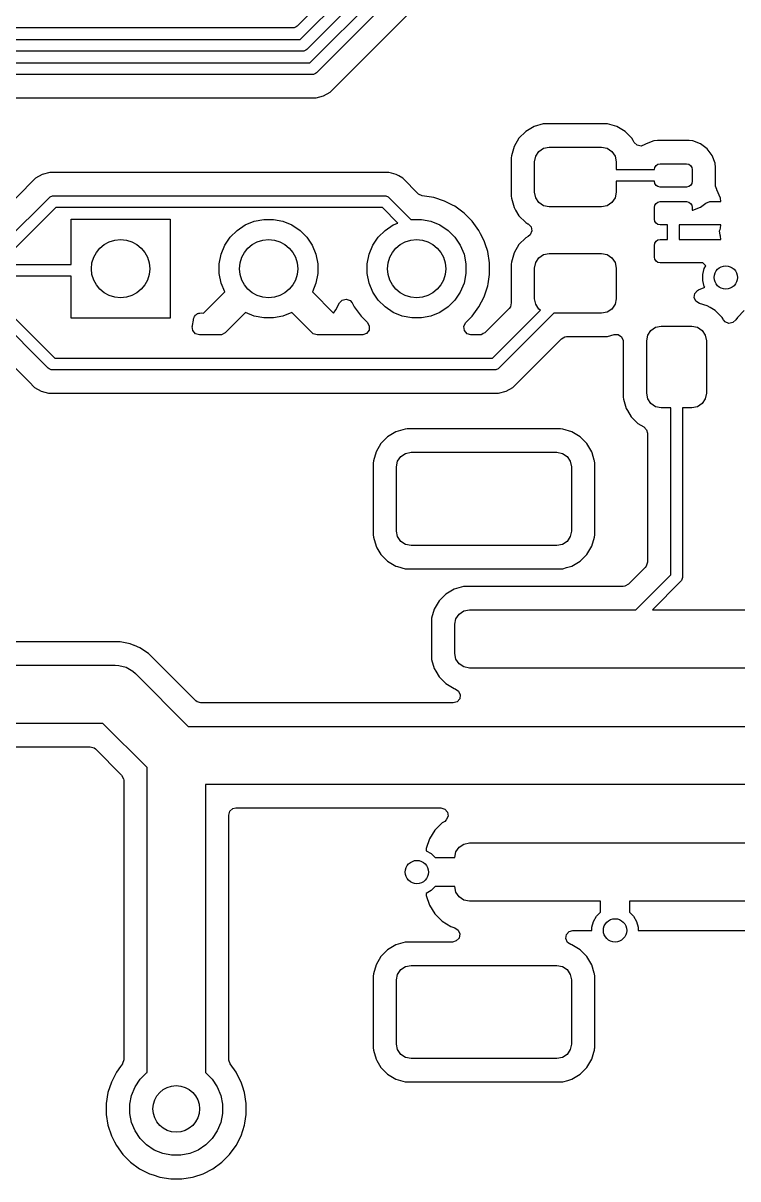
# Model space of a CAD drawing. Extents: x 0.71 to 7.56, y -5.16 to -0.79.
# Drawn here: x 5.025 to 5.508, y -2.365 to -1.584 of the extents above; entities that cross this region are included whole.
import ezdxf

# ---------------------------------------------------------------- set-up
doc = ezdxf.new("R2010")
doc.units = 0
doc.header["$MEASUREMENT"] = 0
doc.layers.add('BLACK', color=7, linetype='CONTINUOUS')

msp = doc.modelspace()

# ---------------------------------------------------------------- linework, layer by layer
at = {"layer": 'BLACK', "linetype": 'CONTINUOUS'}
for p, q in [((5.21247, -1.59528), (5.286, -1.52174)), ((5.27404, -1.52257), (5.21036, -1.58625)), ((5.2927, -1.52618), (5.21688, -1.602)), ((5.21899, -1.61102), (5.30182, -1.5282)), ((5.30739, -1.53376), (5.22341, -1.61774)), ((5.23272, -1.63073), (5.30956, -1.55389)), ((5.20758, -1.5874), (4.37441, -1.5874)), ((5.20835, -1.58733), (5.20758, -1.5874)), ((5.20976, -1.58674), (5.20835, -1.58733)), ((5.21036, -1.58625), (5.20976, -1.58674)), ((4.3793, -1.59528), (5.21247, -1.59528)), ((5.2141, -1.60315), (4.38093, -1.60315)), ((5.21487, -1.60307), (5.2141, -1.60315)), ((5.21629, -1.60249), (5.21487, -1.60307)), ((5.21688, -1.602), (5.21629, -1.60249)), ((4.38583, -1.61102), (5.21899, -1.61102)), ((5.22062, -1.6189), (4.38746, -1.6189)), ((5.22139, -1.61882), (5.22062, -1.6189)), ((5.22281, -1.61823), (5.22139, -1.61882)), ((5.22341, -1.61774), (5.22281, -1.61823)), ((5.22823, -1.63332), (5.23272, -1.63073)), ((4.51019, -1.63467), (5.22322, -1.63467)), ((5.22322, -1.63467), (5.22823, -1.63332)), ((5.22322, -1.63467), (5.22322, -1.63467)), ((5.37046, -1.65407), (5.36489, -1.65736)), ((5.37667, -1.65226), (5.37046, -1.65407)), ((5.37046, -1.65407), (5.37046, -1.65407)), ((5.37812, -1.65215), (5.37667, -1.65226)), ((5.37667, -1.65226), (5.37667, -1.65226)), ((5.41873, -1.65215), (5.37812, -1.65215)), ((5.37812, -1.65215), (5.37812, -1.65215)), ((5.42018, -1.65226), (5.41873, -1.65215)), ((5.41873, -1.65215), (5.41873, -1.65215)), ((5.42639, -1.65407), (5.42018, -1.65226)), ((5.42018, -1.65226), (5.42018, -1.65226)), ((5.43196, -1.65736), (5.42639, -1.65407)), ((5.42639, -1.65407), (5.42639, -1.65407)), ((5.36031, -1.66193), (5.35702, -1.6675)), ((5.36489, -1.65736), (5.36031, -1.66193)), ((5.36031, -1.66193), (5.36031, -1.66193)), ((5.36489, -1.65736), (5.36489, -1.65736)), ((5.43654, -1.66193), (5.43196, -1.65736)), ((5.43196, -1.65736), (5.43196, -1.65736)), ((5.43747, -1.66352), (5.43654, -1.66193)), ((5.43654, -1.66193), (5.43654, -1.66193)), ((5.43654, -1.66193), (5.43654, -1.66193)), ((5.35702, -1.6675), (5.35521, -1.67372)), ((5.35702, -1.6675), (5.35702, -1.6675)), ((5.37375, -1.6708), (5.37694, -1.66866)), ((5.37694, -1.66866), (5.38071, -1.66791)), ((5.38071, -1.66791), (5.41614, -1.66791)), ((5.41614, -1.66791), (5.41991, -1.66866)), ((5.41991, -1.66866), (5.4231, -1.6708)), ((5.43822, -1.66479), (5.43747, -1.66352)), ((5.44009, -1.66659), (5.43822, -1.66479)), ((5.44278, -1.66717), (5.44009, -1.66659)), ((5.44535, -1.66621), (5.44278, -1.66717)), ((5.44617, -1.6656), (5.44535, -1.66621)), ((5.45148, -1.66362), (5.44617, -1.6656)), ((5.44617, -1.6656), (5.44617, -1.6656)), ((5.45382, -1.66337), (5.45148, -1.66362)), ((5.47531, -1.66337), (5.45382, -1.66337)), ((5.45382, -1.66337), (5.45382, -1.66337)), ((5.47766, -1.66362), (5.47531, -1.66337)), ((5.47531, -1.66337), (5.47531, -1.66337)), ((5.48297, -1.6656), (5.47766, -1.66362)), ((5.47766, -1.66362), (5.47766, -1.66362)), ((5.47766, -1.66362), (5.47766, -1.66362)), ((5.4875, -1.66899), (5.48297, -1.6656)), ((5.48297, -1.6656), (5.48297, -1.6656)), ((5.4909, -1.67353), (5.4875, -1.66899)), ((5.4875, -1.66899), (5.4875, -1.66899)), ((5.35521, -1.67372), (5.3551, -1.67517)), ((5.3551, -1.67517), (5.3551, -1.70101)), ((5.35521, -1.67372), (5.35521, -1.67372)), ((5.37087, -1.67776), (5.37162, -1.67399)), ((5.37087, -1.69843), (5.37087, -1.67776)), ((5.37162, -1.67399), (5.37375, -1.6708)), ((5.4231, -1.6708), (5.42524, -1.67399)), ((5.42524, -1.67399), (5.42598, -1.67776)), ((5.42598, -1.67776), (5.42598, -1.68307)), ((5.49288, -1.67884), (5.4909, -1.67353)), ((5.4909, -1.67353), (5.4909, -1.67353)), ((5.04327, -1.68502), (5.03826, -1.68636)), ((5.04846, -1.68502), (5.04327, -1.68502)), ((5.27228, -1.68502), (5.04846, -1.68502)), ((5.27426, -1.68555), (5.27228, -1.68502)), ((5.27729, -1.68636), (5.27426, -1.68555)), ((5.42598, -1.68307), (5.45177, -1.68307)), ((5.45177, -1.68307), (5.45207, -1.68156)), ((5.45207, -1.68156), (5.45292, -1.68029)), ((5.45292, -1.68029), (5.4542, -1.67943)), ((5.4542, -1.67943), (5.45571, -1.67913)), ((5.45571, -1.67913), (5.47343, -1.67913)), ((5.47343, -1.67913), (5.47493, -1.67943)), ((5.47493, -1.67943), (5.47621, -1.68029)), ((5.47621, -1.68029), (5.47706, -1.68156)), ((5.47706, -1.68156), (5.47736, -1.68307)), ((5.47736, -1.68307), (5.47736, -1.69094)), ((5.49292, -1.67923), (5.49288, -1.67884)), ((5.49313, -1.68119), (5.49292, -1.67923)), ((5.49313, -1.69283), (5.49313, -1.68119)), ((5.03377, -1.68896), (5.00843, -1.7143)), ((5.03826, -1.68636), (5.03377, -1.68896)), ((5.03377, -1.68896), (5.03377, -1.68896)), ((5.2791, -1.68741), (5.27729, -1.68636)), ((5.28178, -1.68896), (5.2791, -1.68741)), ((5.29221, -1.69938), (5.28178, -1.68896)), ((5.28178, -1.68896), (5.28178, -1.68896)), ((5.45177, -1.69094), (5.42598, -1.69094)), ((5.42598, -1.69094), (5.42598, -1.69843)), ((5.45207, -1.69245), (5.45177, -1.69094)), ((5.45292, -1.69373), (5.45207, -1.69245)), ((5.47706, -1.69245), (5.47621, -1.69373)), ((5.47736, -1.69094), (5.47706, -1.69245)), ((5.49307, -1.69419), (5.49308, -1.69326)), ((5.49308, -1.69326), (5.49313, -1.69283)), ((5.04308, -1.70194), (5.04368, -1.70145)), ((5.04368, -1.70145), (5.0451, -1.70086)), ((5.0451, -1.70086), (5.04587, -1.70079)), ((5.04587, -1.70079), (5.26969, -1.70079)), ((5.26969, -1.70079), (5.27045, -1.70086)), ((5.27045, -1.70086), (5.27187, -1.70145)), ((5.27187, -1.70145), (5.27247, -1.70194)), ((5.29241, -1.69957), (5.29221, -1.69938)), ((5.29489, -1.70075), (5.29241, -1.69957)), ((5.30267, -1.70198), (5.29489, -1.70075)), ((5.3551, -1.70101), (5.35521, -1.70246)), ((5.37162, -1.70219), (5.37087, -1.69843)), ((5.42598, -1.69843), (5.42524, -1.70219)), ((5.4542, -1.69458), (5.45292, -1.69373)), ((5.45571, -1.69488), (5.4542, -1.69458)), ((5.47343, -1.69488), (5.45571, -1.69488)), ((5.47493, -1.69458), (5.47343, -1.69488)), ((5.47621, -1.69373), (5.47493, -1.69458)), ((5.49394, -1.69645), (5.49307, -1.69419)), ((5.4939, -1.69647), (5.49394, -1.69645)), ((5.49406, -1.69675), (5.4939, -1.69647)), ((5.49644, -1.70249), (5.49406, -1.69675)), ((5.01353, -1.7315), (5.04308, -1.70194)), ((5.0475, -1.70866), (5.01794, -1.73822)), ((5.26805, -1.70866), (5.0475, -1.70866)), ((5.27856, -1.71917), (5.26805, -1.70866)), ((5.27247, -1.70194), (5.28733, -1.7168)), ((5.31004, -1.70437), (5.30267, -1.70198)), ((5.31532, -1.70707), (5.31004, -1.70437)), ((5.31695, -1.70789), (5.31532, -1.70707)), ((5.32321, -1.71245), (5.31695, -1.70789)), ((5.35521, -1.70246), (5.35521, -1.70246)), ((5.35521, -1.70246), (5.35702, -1.70868)), ((5.35702, -1.70868), (5.35702, -1.70868)), ((5.35702, -1.70868), (5.35702, -1.70868)), ((5.35702, -1.70868), (5.35804, -1.7104)), ((5.37375, -1.70538), (5.37162, -1.70219)), ((5.37694, -1.70752), (5.37375, -1.70538)), ((5.38071, -1.70827), (5.37694, -1.70752)), ((5.41614, -1.70827), (5.38071, -1.70827)), ((5.41991, -1.70752), (5.41614, -1.70827)), ((5.4231, -1.70538), (5.41991, -1.70752)), ((5.42524, -1.70219), (5.4231, -1.70538)), ((5.45177, -1.70866), (5.45207, -1.70715)), ((5.45177, -1.71654), (5.45177, -1.70866)), ((5.45207, -1.70715), (5.45292, -1.70588)), ((5.45292, -1.70588), (5.4542, -1.70502)), ((5.4542, -1.70502), (5.45571, -1.70472)), ((5.45571, -1.70472), (5.47343, -1.70472)), ((5.47343, -1.70472), (5.47493, -1.70502)), ((5.47493, -1.70502), (5.47621, -1.70588)), ((5.47621, -1.70588), (5.47706, -1.70715)), ((5.47706, -1.70715), (5.47736, -1.70866)), ((5.47736, -1.70866), (5.47736, -1.71043)), ((5.47766, -1.7104), (5.48297, -1.70842)), ((5.48297, -1.70842), (5.4866, -1.7057)), ((5.4866, -1.7057), (5.48918, -1.70474)), ((5.48918, -1.70474), (5.48952, -1.70472)), ((5.48952, -1.70472), (5.49673, -1.70472)), ((5.49673, -1.70472), (5.49644, -1.70249)), ((5.49644, -1.70249), (5.49644, -1.70249)), ((5.49673, -1.70472), (5.49673, -1.70472)), ((5.05768, -1.74724), (5.05768, -1.71654)), ((5.05768, -1.71654), (5.12461, -1.71654)), ((5.12461, -1.71654), (5.12461, -1.78346)), ((5.18143, -1.71798), (5.18786, -1.7167)), ((5.18786, -1.7167), (5.19442, -1.7167)), ((5.19442, -1.7167), (5.20086, -1.71798)), ((5.28733, -1.7168), (5.28786, -1.7167)), ((5.28786, -1.7167), (5.29442, -1.7167)), ((5.29442, -1.7167), (5.30086, -1.71798)), ((5.32869, -1.71793), (5.32321, -1.71245)), ((5.35804, -1.7104), (5.36031, -1.71425)), ((5.36031, -1.71425), (5.36031, -1.71425)), ((5.36031, -1.71425), (5.36489, -1.71882)), ((5.45207, -1.71804), (5.45177, -1.71654)), ((5.47736, -1.71043), (5.47766, -1.7104)), ((5.16527, -1.72877), (5.16991, -1.72413)), ((5.16991, -1.72413), (5.17537, -1.72049)), ((5.17537, -1.72049), (5.18143, -1.71798)), ((5.20086, -1.71798), (5.20692, -1.72049)), ((5.20692, -1.72049), (5.21237, -1.72413)), ((5.21237, -1.72413), (5.21701, -1.72877)), ((5.26527, -1.72877), (5.26991, -1.72413)), ((5.26991, -1.72413), (5.27537, -1.72049)), ((5.27537, -1.72049), (5.27856, -1.71917)), ((5.30086, -1.71798), (5.30692, -1.72049)), ((5.30692, -1.72049), (5.31237, -1.72413)), ((5.31237, -1.72413), (5.31701, -1.72877)), ((5.33325, -1.7242), (5.32869, -1.71793)), ((5.3344, -1.72645), (5.33325, -1.7242)), ((5.36489, -1.71882), (5.36489, -1.71882)), ((5.36489, -1.71882), (5.36489, -1.71882)), ((5.36489, -1.71882), (5.36637, -1.7197)), ((5.36637, -1.7197), (5.36656, -1.71981)), ((5.36656, -1.71981), (5.36844, -1.72182)), ((5.36893, -1.72453), (5.36788, -1.72707)), ((5.36844, -1.72182), (5.36893, -1.72453)), ((5.45292, -1.71932), (5.45207, -1.71804)), ((5.4542, -1.72017), (5.45292, -1.71932)), ((5.45571, -1.72047), (5.4542, -1.72017)), ((5.46063, -1.72047), (5.45571, -1.72047)), ((5.46063, -1.73031), (5.46063, -1.72047)), ((5.4685, -1.72047), (5.4685, -1.73031)), ((5.46945, -1.72047), (5.4685, -1.72047)), ((5.49673, -1.72047), (5.46945, -1.72047)), ((5.4958, -1.72453), (5.4961, -1.72353)), ((5.4961, -1.72726), (5.4958, -1.72453)), ((5.4961, -1.72353), (5.49644, -1.7227)), ((5.49644, -1.7227), (5.49673, -1.72047)), ((5.16163, -1.73422), (5.16527, -1.72877)), ((5.21701, -1.72877), (5.22065, -1.73422)), ((5.26163, -1.73422), (5.26527, -1.72877)), ((5.31701, -1.72877), (5.32065, -1.73422)), ((5.33677, -1.7311), (5.3344, -1.72645)), ((5.33745, -1.7332), (5.33677, -1.7311)), ((5.33677, -1.7311), (5.33677, -1.7311)), ((5.33677, -1.7311), (5.33677, -1.7311)), ((5.36489, -1.72921), (5.36031, -1.73378)), ((5.36656, -1.72822), (5.36489, -1.72921)), ((5.36489, -1.72921), (5.36489, -1.72921)), ((5.36788, -1.72707), (5.36656, -1.72822)), ((5.45207, -1.73275), (5.45292, -1.73147)), ((5.45292, -1.73147), (5.4542, -1.73061)), ((5.4542, -1.73061), (5.45571, -1.73031)), ((5.45571, -1.73031), (5.46063, -1.73031)), ((5.4685, -1.73031), (5.47343, -1.73031)), ((5.47343, -1.73031), (5.49673, -1.73031)), ((5.49644, -1.72809), (5.4961, -1.72726)), ((5.49673, -1.73031), (5.49644, -1.72809)), ((5.49644, -1.72809), (5.49644, -1.72809)), ((5.49673, -1.73031), (5.49673, -1.73031)), ((5.15784, -1.74672), (5.15912, -1.74029)), ((5.15912, -1.74029), (5.16163, -1.73422)), ((5.22065, -1.73422), (5.22317, -1.74029)), ((5.22317, -1.74029), (5.22445, -1.74672)), ((5.25784, -1.74672), (5.25912, -1.74029)), ((5.25912, -1.74029), (5.26163, -1.73422)), ((5.32065, -1.73422), (5.32317, -1.74029)), ((5.32317, -1.74029), (5.32445, -1.74672)), ((5.33916, -1.73847), (5.33745, -1.7332)), ((5.34037, -1.74613), (5.33916, -1.73847)), ((5.35702, -1.73935), (5.35521, -1.74557)), ((5.36031, -1.73378), (5.35702, -1.73935)), ((5.35702, -1.73935), (5.35702, -1.73935)), ((5.36031, -1.73378), (5.36031, -1.73378)), ((5.37694, -1.74051), (5.38071, -1.73976)), ((5.38071, -1.73976), (5.41614, -1.73976)), ((5.41614, -1.73976), (5.41991, -1.74051)), ((5.45177, -1.73425), (5.45207, -1.73275)), ((5.45177, -1.74213), (5.45177, -1.73425)), ((4.83881, -1.74724), (5.05768, -1.74724)), ((5.15784, -1.75328), (5.15784, -1.74672)), ((5.22445, -1.74672), (5.22445, -1.75328)), ((5.25784, -1.75328), (5.25784, -1.74672)), ((5.32445, -1.74672), (5.32445, -1.75328)), ((5.34037, -1.75387), (5.34037, -1.74613)), ((5.35521, -1.74557), (5.3551, -1.74702)), ((5.3551, -1.74702), (5.3551, -1.77286)), ((5.35521, -1.74557), (5.35521, -1.74557)), ((5.37087, -1.74961), (5.37162, -1.74584)), ((5.37162, -1.74584), (5.37375, -1.74265)), ((5.37375, -1.74265), (5.37694, -1.74051)), ((5.41991, -1.74051), (5.4231, -1.74265)), ((5.4231, -1.74265), (5.42524, -1.74584)), ((5.42524, -1.74584), (5.42598, -1.74961)), ((5.45207, -1.74363), (5.45177, -1.74213)), ((5.45292, -1.74491), (5.45207, -1.74363)), ((5.4542, -1.74576), (5.45292, -1.74491)), ((5.45571, -1.74606), (5.4542, -1.74576)), ((5.46945, -1.74606), (5.45571, -1.74606)), ((5.48459, -1.74606), (5.46945, -1.74606)), ((5.48653, -1.74801), (5.48459, -1.74606)), ((5.48545, -1.74988), (5.48653, -1.74801)), ((5.05768, -1.75512), (4.83718, -1.75512)), ((5.05768, -1.78346), (5.05768, -1.75512)), ((5.15912, -1.75971), (5.15784, -1.75328)), ((5.22445, -1.75328), (5.22317, -1.75971)), ((5.25912, -1.75971), (5.25784, -1.75328)), ((5.32445, -1.75328), (5.32317, -1.75971)), ((5.33937, -1.76022), (5.34037, -1.75387)), ((5.37087, -1.77028), (5.37087, -1.74961)), ((5.42598, -1.74961), (5.42598, -1.77028)), ((5.48439, -1.75385), (5.48545, -1.74988)), ((5.48439, -1.75796), (5.48439, -1.75385)), ((5.16158, -1.76565), (5.15912, -1.75971)), ((5.22317, -1.75971), (5.22071, -1.76565)), ((5.26163, -1.76578), (5.25912, -1.75971)), ((5.32317, -1.75971), (5.32065, -1.76578)), ((5.33677, -1.7689), (5.33916, -1.76153)), ((5.33916, -1.76153), (5.33937, -1.76022)), ((5.48164, -1.76429), (5.48534, -1.76276)), ((5.48545, -1.76193), (5.48439, -1.75796)), ((5.48534, -1.76276), (5.48575, -1.76245)), ((5.48575, -1.76245), (5.48545, -1.76193)), ((5.04235, -1.81719), (4.99603, -1.77087)), ((5.00045, -1.76415), (5.04676, -1.81046)), ((5.14723, -1.77999), (5.16158, -1.76565)), ((5.22071, -1.76565), (5.23505, -1.77999)), ((5.23899, -1.77316), (5.24088, -1.77116)), ((5.24088, -1.77116), (5.24355, -1.7705)), ((5.24355, -1.7705), (5.24615, -1.77139)), ((5.24615, -1.77139), (5.24769, -1.77316)), ((5.26527, -1.77123), (5.26163, -1.76578)), ((5.26991, -1.77587), (5.26527, -1.77123)), ((5.31701, -1.77123), (5.31237, -1.77587)), ((5.32065, -1.76578), (5.31701, -1.77123)), ((5.33325, -1.7758), (5.33677, -1.7689)), ((5.37162, -1.77404), (5.37087, -1.77028)), ((5.42598, -1.77028), (5.42524, -1.77404)), ((5.47868, -1.76951), (5.47906, -1.76679)), ((5.47983, -1.77201), (5.47868, -1.76951)), ((5.47906, -1.76679), (5.48086, -1.7647)), ((5.48086, -1.7647), (5.48164, -1.76429)), ((5.23505, -1.77999), (5.2366, -1.77786)), ((5.2366, -1.77786), (5.23899, -1.77316)), ((5.24769, -1.77316), (5.24837, -1.77451)), ((5.24837, -1.77451), (5.24903, -1.7758)), ((5.24903, -1.7758), (5.25359, -1.78207)), ((5.27537, -1.77951), (5.26991, -1.77587)), ((5.28143, -1.78202), (5.27537, -1.77951)), ((5.30692, -1.77951), (5.30086, -1.78202)), ((5.31237, -1.77587), (5.30692, -1.77951)), ((5.32869, -1.78207), (5.33325, -1.7758)), ((5.35369, -1.77681), (5.33723, -1.79327)), ((5.34233, -1.81046), (5.37484, -1.77796)), ((5.35454, -1.77566), (5.35369, -1.77681)), ((5.35511, -1.77297), (5.35454, -1.77566)), ((5.3551, -1.77286), (5.3551, -1.77286)), ((5.3551, -1.77286), (5.35511, -1.77297)), ((5.37375, -1.77724), (5.37162, -1.77404)), ((5.37484, -1.77796), (5.37375, -1.77724)), ((5.41991, -1.77937), (5.41614, -1.78012)), ((5.4231, -1.77724), (5.41991, -1.77937)), ((5.42524, -1.77404), (5.4231, -1.77724)), ((5.48215, -1.77349), (5.47983, -1.77201)), ((5.48732, -1.77499), (5.48215, -1.77349)), ((5.48938, -1.77621), (5.48732, -1.77499)), ((5.48732, -1.77499), (5.48732, -1.77499)), ((5.48732, -1.77499), (5.48732, -1.77499)), ((5.48732, -1.77499), (5.48732, -1.77499)), ((5.49289, -1.77829), (5.48938, -1.77621)), ((5.49747, -1.78286), (5.49289, -1.77829)), ((5.49289, -1.77829), (5.49289, -1.77829)), ((5.51243, -1.77829), (5.50786, -1.78286)), ((5.12461, -1.78346), (5.05768, -1.78346)), ((5.13979, -1.7884), (5.14037, -1.78471)), ((5.14037, -1.78435), (5.14043, -1.78398)), ((5.14037, -1.78471), (5.14037, -1.78435)), ((5.14043, -1.78398), (5.14086, -1.78306)), ((5.14086, -1.78306), (5.14115, -1.78209)), ((5.14115, -1.78209), (5.14144, -1.78184)), ((5.14144, -1.78184), (5.14161, -1.78149)), ((5.14161, -1.78149), (5.14246, -1.78095)), ((5.14246, -1.78095), (5.14323, -1.78029)), ((5.14323, -1.78029), (5.14364, -1.78022)), ((5.14364, -1.78022), (5.14394, -1.78003)), ((5.14394, -1.78003), (5.14465, -1.78004)), ((5.14465, -1.78004), (5.14564, -1.77986)), ((5.14564, -1.77986), (5.14723, -1.77999)), ((5.17549, -1.77957), (5.16179, -1.79327)), ((5.18143, -1.78202), (5.17549, -1.77957)), ((5.18786, -1.7833), (5.18143, -1.78202)), ((5.19442, -1.7833), (5.18786, -1.7833)), ((5.20086, -1.78202), (5.19442, -1.7833)), ((5.20679, -1.77957), (5.20086, -1.78202)), ((5.22049, -1.79327), (5.20679, -1.77957)), ((5.23505, -1.77999), (5.23505, -1.77999)), ((5.25359, -1.78207), (5.25359, -1.78207)), ((5.25359, -1.78207), (5.25788, -1.78636)), ((5.25788, -1.78636), (5.2592, -1.78878)), ((5.28786, -1.7833), (5.28143, -1.78202)), ((5.29442, -1.7833), (5.28786, -1.7833)), ((5.30086, -1.78202), (5.29442, -1.7833)), ((5.32302, -1.78912), (5.32417, -1.78662)), ((5.32417, -1.78662), (5.3244, -1.78636)), ((5.3244, -1.78636), (5.32636, -1.78441)), ((5.32636, -1.78441), (5.32869, -1.78207)), ((5.38382, -1.78012), (5.34675, -1.81719)), ((5.41614, -1.78012), (5.38382, -1.78012)), ((5.49821, -1.78413), (5.49747, -1.78286)), ((5.49747, -1.78286), (5.49747, -1.78286)), ((5.49747, -1.78286), (5.49747, -1.78286)), ((5.49846, -1.78454), (5.49821, -1.78413)), ((5.4996, -1.78586), (5.49846, -1.78454)), ((5.50215, -1.78691), (5.4996, -1.78586)), ((5.50485, -1.78642), (5.50215, -1.78691)), ((5.50686, -1.78454), (5.50485, -1.78642)), ((5.50786, -1.78286), (5.50686, -1.78454)), ((5.50786, -1.78286), (5.50786, -1.78286)), ((4.99093, -1.78806), (5.02937, -1.8265)), ((5.13963, -1.78912), (5.13964, -1.78906)), ((5.14002, -1.79184), (5.13963, -1.78912)), ((5.13964, -1.78906), (5.13972, -1.78853)), ((5.13972, -1.78853), (5.13979, -1.7884)), ((5.14182, -1.79392), (5.14002, -1.79184)), ((5.14446, -1.7947), (5.14182, -1.79392)), ((5.15834, -1.7947), (5.14446, -1.7947)), ((5.15938, -1.79459), (5.15834, -1.7947)), ((5.16179, -1.79327), (5.15938, -1.79459)), ((5.2213, -1.79392), (5.22049, -1.79327)), ((5.22394, -1.7947), (5.2213, -1.79392)), ((5.25443, -1.7947), (5.22394, -1.7947)), ((5.25478, -1.79468), (5.25443, -1.7947)), ((5.25735, -1.79372), (5.25478, -1.79468)), ((5.259, -1.79152), (5.25735, -1.79372)), ((5.2592, -1.78878), (5.259, -1.79152)), ((5.32342, -1.79184), (5.32302, -1.78912)), ((5.32522, -1.79392), (5.32342, -1.79184)), ((5.32786, -1.7947), (5.32522, -1.79392)), ((5.33378, -1.7947), (5.32786, -1.7947)), ((5.33482, -1.79459), (5.33378, -1.7947)), ((5.33491, -1.79453), (5.33482, -1.79459)), ((5.33516, -1.7945), (5.33491, -1.79453)), ((5.33617, -1.79385), (5.33516, -1.7945)), ((5.33723, -1.79327), (5.33617, -1.79385)), ((5.42018, -1.79577), (5.42455, -1.7945)), ((5.42455, -1.7945), (5.4273, -1.79451)), ((5.4273, -1.79451), (5.42961, -1.796)), ((5.44656, -1.79869), (5.44731, -1.79492)), ((5.44731, -1.79492), (5.44944, -1.79173)), ((5.44944, -1.79173), (5.45263, -1.78959)), ((5.45263, -1.78959), (5.4564, -1.78884)), ((5.4564, -1.78884), (5.47707, -1.78884)), ((5.47707, -1.78884), (5.48084, -1.78959)), ((5.48084, -1.78959), (5.48403, -1.79173)), ((5.48403, -1.79173), (5.48616, -1.79492)), ((5.48616, -1.79492), (5.48691, -1.79869)), ((5.35606, -1.83017), (5.38892, -1.79732)), ((5.38892, -1.79732), (5.39133, -1.796)), ((5.39133, -1.796), (5.39237, -1.79589)), ((5.39237, -1.79589), (5.41873, -1.79589)), ((5.41873, -1.79589), (5.42018, -1.79577)), ((5.41873, -1.79589), (5.41873, -1.79589)), ((5.42018, -1.79577), (5.42018, -1.79577)), ((5.42018, -1.79577), (5.42018, -1.79577)), ((5.42961, -1.796), (5.43074, -1.79851)), ((5.43074, -1.79851), (5.43079, -1.79919)), ((5.43079, -1.79919), (5.43079, -1.8367)), ((5.44656, -1.83412), (5.44656, -1.79869)), ((5.48691, -1.79869), (5.48691, -1.83412)), ((5.04676, -1.81046), (5.34233, -1.81046)), ((5.04295, -1.81768), (5.04235, -1.81719)), ((5.04437, -1.81826), (5.04295, -1.81768)), ((5.04513, -1.81834), (5.04437, -1.81826)), ((5.34396, -1.81834), (5.04513, -1.81834)), ((5.34473, -1.81826), (5.34396, -1.81834)), ((5.34615, -1.81768), (5.34473, -1.81826)), ((5.34675, -1.81719), (5.34615, -1.81768)), ((5.02937, -1.8265), (5.03303, -1.83017)), ((5.03303, -1.83017), (5.03753, -1.83276)), ((5.03753, -1.83276), (5.04254, -1.83411)), ((5.04254, -1.83411), (5.04254, -1.83411)), ((5.04254, -1.83411), (5.34656, -1.83411)), ((5.34656, -1.83411), (5.35157, -1.83276)), ((5.34656, -1.83411), (5.34656, -1.83411)), ((5.35157, -1.83276), (5.35606, -1.83017)), ((5.44731, -1.83788), (5.44656, -1.83412)), ((5.48691, -1.83412), (5.48616, -1.83788)), ((5.43079, -1.8367), (5.43091, -1.83816)), ((5.43091, -1.83816), (5.43091, -1.83816)), ((5.43091, -1.83816), (5.43271, -1.84437)), ((5.44944, -1.84108), (5.44731, -1.83788)), ((5.45263, -1.84321), (5.44944, -1.84108)), ((5.48403, -1.84108), (5.48084, -1.84321)), ((5.48616, -1.83788), (5.48403, -1.84108)), ((5.43271, -1.84437), (5.43271, -1.84437)), ((5.43271, -1.84437), (5.43271, -1.84437)), ((5.43271, -1.84437), (5.43352, -1.84574)), ((5.43352, -1.84574), (5.436, -1.84994)), ((5.4564, -1.84396), (5.45263, -1.84321)), ((5.4628, -1.84396), (5.4564, -1.84396)), ((5.4628, -1.95683), (5.4628, -1.84396)), ((5.47707, -1.84396), (5.47067, -1.84396)), ((5.47067, -1.84396), (5.47067, -1.95846)), ((5.48084, -1.84321), (5.47707, -1.84396)), ((5.436, -1.84994), (5.436, -1.84994)), ((5.436, -1.84994), (5.44058, -1.85451)), ((5.44058, -1.85451), (5.44058, -1.85452)), ((5.44058, -1.85452), (5.44058, -1.85452)), ((5.44058, -1.85452), (5.44058, -1.85452)), ((5.44058, -1.85452), (5.44058, -1.85452)), ((5.44058, -1.85452), (5.44463, -1.85691)), ((5.44463, -1.85691), (5.44651, -1.85892)), ((5.27158, -1.86346), (5.267, -1.86804)), ((5.27715, -1.86017), (5.27158, -1.86346)), ((5.27158, -1.86346), (5.27158, -1.86346)), ((5.28336, -1.85836), (5.27715, -1.86017)), ((5.27715, -1.86017), (5.27715, -1.86017)), ((5.28481, -1.85825), (5.28336, -1.85836)), ((5.28336, -1.85836), (5.28336, -1.85836)), ((5.28482, -1.85825), (5.28481, -1.85825)), ((5.38841, -1.85825), (5.28482, -1.85825)), ((5.38986, -1.85836), (5.38841, -1.85825)), ((5.38841, -1.85825), (5.38841, -1.85825)), ((5.38986, -1.85836), (5.38986, -1.85836)), ((5.39608, -1.86017), (5.38986, -1.85836)), ((5.39721, -1.86084), (5.39608, -1.86017)), ((5.39608, -1.86017), (5.39608, -1.86017)), ((5.39608, -1.86017), (5.39608, -1.86017)), ((5.39608, -1.86017), (5.39608, -1.86017)), ((5.40165, -1.86346), (5.39721, -1.86084)), ((5.40622, -1.86804), (5.40165, -1.86346)), ((5.40165, -1.86346), (5.40165, -1.86346)), ((5.44651, -1.85892), (5.44703, -1.86111)), ((5.44703, -1.86111), (5.44703, -1.94828)), ((5.267, -1.86804), (5.26371, -1.87361)), ((5.267, -1.86804), (5.267, -1.86804)), ((5.40952, -1.87361), (5.40622, -1.86804)), ((5.40622, -1.86804), (5.40622, -1.86804)), ((5.40622, -1.86804), (5.40622, -1.86804)), ((5.26191, -1.87982), (5.26179, -1.88127)), ((5.26371, -1.87361), (5.26191, -1.87982)), ((5.26191, -1.87982), (5.26191, -1.87982)), ((5.26371, -1.87361), (5.26371, -1.87361)), ((5.27756, -1.88386), (5.27831, -1.88009)), ((5.27831, -1.88009), (5.28044, -1.8769)), ((5.28044, -1.8769), (5.28364, -1.87476)), ((5.28364, -1.87476), (5.2874, -1.87402)), ((5.2874, -1.87402), (5.38583, -1.87402)), ((5.38583, -1.87402), (5.38959, -1.87476)), ((5.38959, -1.87476), (5.39279, -1.8769)), ((5.39279, -1.8769), (5.39492, -1.88009)), ((5.39492, -1.88009), (5.39567, -1.88386)), ((5.40971, -1.87428), (5.40952, -1.87361)), ((5.41117, -1.87928), (5.40971, -1.87428)), ((5.41132, -1.87982), (5.41117, -1.87928)), ((5.41144, -1.88127), (5.41132, -1.87982)), ((5.26179, -1.88127), (5.26179, -1.92975)), ((5.27756, -1.92717), (5.27756, -1.88386)), ((5.39567, -1.88386), (5.39567, -1.92717)), ((5.41144, -1.92975), (5.41144, -1.88127)), ((5.27831, -1.93093), (5.27756, -1.92717)), ((5.39567, -1.92717), (5.39492, -1.93093)), ((5.26179, -1.92975), (5.26191, -1.9312)), ((5.26191, -1.9312), (5.26191, -1.9312)), ((5.26191, -1.9312), (5.26371, -1.93742)), ((5.28044, -1.93413), (5.27831, -1.93093)), ((5.28364, -1.93626), (5.28044, -1.93413)), ((5.39279, -1.93413), (5.38959, -1.93626)), ((5.39492, -1.93093), (5.39279, -1.93413)), ((5.40952, -1.93742), (5.41132, -1.9312)), ((5.41132, -1.9312), (5.41144, -1.92975)), ((5.26371, -1.93742), (5.26371, -1.93742)), ((5.26371, -1.93742), (5.26371, -1.93742)), ((5.26371, -1.93742), (5.26432, -1.93845)), ((5.26432, -1.93845), (5.267, -1.94299)), ((5.267, -1.94299), (5.267, -1.94299)), ((5.267, -1.94299), (5.27158, -1.94756)), ((5.2874, -1.93701), (5.28364, -1.93626)), ((5.38583, -1.93701), (5.2874, -1.93701)), ((5.38959, -1.93626), (5.38583, -1.93701)), ((5.40165, -1.94756), (5.40622, -1.94299)), ((5.40622, -1.94299), (5.40952, -1.93742)), ((5.27158, -1.94756), (5.27158, -1.94756)), ((5.27158, -1.94756), (5.27158, -1.94756)), ((5.27158, -1.94756), (5.27715, -1.95086)), ((5.27715, -1.95086), (5.27833, -1.9512)), ((5.27833, -1.9512), (5.28336, -1.95266)), ((5.39251, -1.95189), (5.39608, -1.95086)), ((5.39608, -1.95086), (5.40165, -1.94756)), ((5.44626, -1.95092), (5.4456, -1.95173)), ((5.44703, -1.94828), (5.44626, -1.95092)), ((5.28336, -1.95266), (5.28336, -1.95266)), ((5.28336, -1.95266), (5.28336, -1.95266)), ((5.28336, -1.95266), (5.28482, -1.95278)), ((5.28482, -1.95278), (5.28482, -1.95278)), ((5.28482, -1.95278), (5.38841, -1.95278)), ((5.38841, -1.95278), (5.38986, -1.95266)), ((5.38841, -1.95278), (5.38841, -1.95278)), ((5.38986, -1.95266), (5.38986, -1.95266)), ((5.38986, -1.95266), (5.38986, -1.95266)), ((5.38986, -1.95266), (5.39251, -1.95189)), ((5.4456, -1.95173), (5.43421, -1.96312)), ((5.43931, -1.98031), (5.4628, -1.95683)), ((5.47067, -1.95846), (5.4706, -1.95923)), ((5.31652, -1.96647), (5.31095, -1.96976)), ((5.32273, -1.96466), (5.31652, -1.96647)), ((5.31652, -1.96647), (5.31652, -1.96647)), ((5.32418, -1.96455), (5.32273, -1.96466)), ((5.32273, -1.96466), (5.32273, -1.96466)), ((5.43076, -1.96455), (5.32418, -1.96455)), ((5.4318, -1.96444), (5.43076, -1.96455)), ((5.43421, -1.96312), (5.4318, -1.96444)), ((5.46952, -1.96124), (5.45045, -1.98031)), ((5.47001, -1.96065), (5.46952, -1.96124)), ((5.4706, -1.95923), (5.47001, -1.96065)), ((5.30637, -1.97434), (5.30308, -1.97991)), ((5.31095, -1.96976), (5.30637, -1.97434)), ((5.30637, -1.97434), (5.30637, -1.97434)), ((5.31095, -1.96976), (5.31095, -1.96976)), ((5.30308, -1.97991), (5.30128, -1.98612)), ((5.30308, -1.97991), (5.30308, -1.97991)), ((5.31981, -1.9832), (5.32301, -1.98106)), ((5.32301, -1.98106), (5.32677, -1.98031)), ((5.32677, -1.98031), (5.43931, -1.98031)), ((5.45045, -1.98031), (5.52362, -1.98031)), ((5.30128, -1.98612), (5.30116, -1.98757)), ((5.30116, -1.98757), (5.30116, -2.01243)), ((5.30128, -1.98612), (5.30128, -1.98612)), ((5.31693, -1.99016), (5.31768, -1.98639)), ((5.31693, -2.00984), (5.31693, -1.99016)), ((5.31768, -1.98639), (5.31981, -1.9832)), ((5.09089, -2.00195), (5.01132, -2.00195)), ((5.09774, -2.00331), (5.09089, -2.00195)), ((5.09089, -2.00195), (5.09089, -2.00195)), ((5.09089, -2.00195), (5.09089, -2.00195)), ((5.10043, -2.00442), (5.09774, -2.00331)), ((5.09774, -2.00331), (5.09774, -2.00331)), ((5.10065, -2.00452), (5.10043, -2.00442)), ((5.10043, -2.00442), (5.10043, -2.00442)), ((5.10419, -2.00598), (5.10065, -2.00452)), ((5.10743, -2.00814), (5.10419, -2.00598)), ((5.10762, -2.00827), (5.10743, -2.00814)), ((5.11, -2.00986), (5.10762, -2.00827)), ((5.10762, -2.00827), (5.10762, -2.00827)), ((5.142, -2.04186), (5.11, -2.00986)), ((5.11, -2.00986), (5.11, -2.00986)), ((5.30116, -2.01243), (5.30128, -2.01388)), ((5.31768, -2.01361), (5.31693, -2.00984)), ((5.31981, -2.0168), (5.31768, -2.01361)), ((5.00061, -2.01772), (5.0874, -2.01772)), ((5.0874, -2.01772), (5.08997, -2.01788)), ((5.08997, -2.01788), (5.08997, -2.01788)), ((5.08997, -2.01788), (5.09493, -2.01921)), ((5.09493, -2.01921), (5.09939, -2.02178)), ((5.30128, -2.01388), (5.30128, -2.01388)), ((5.30128, -2.01388), (5.30308, -2.02009)), ((5.30308, -2.02009), (5.30308, -2.02009)), ((5.30308, -2.02009), (5.30308, -2.02009)), ((5.30308, -2.02009), (5.30413, -2.02188)), ((5.32301, -2.01894), (5.31981, -2.0168)), ((5.32677, -2.01969), (5.32301, -2.01894)), ((5.52362, -2.01969), (5.32677, -2.01969)), ((5.09939, -2.02178), (5.09939, -2.02178)), ((5.09939, -2.02178), (5.10132, -2.02348)), ((5.10132, -2.02348), (5.13689, -2.05906)), ((5.30413, -2.02188), (5.30637, -2.02566)), ((5.30637, -2.02566), (5.30637, -2.02566)), ((5.30637, -2.02566), (5.31095, -2.03024)), ((5.31095, -2.03024), (5.31095, -2.03024)), ((5.31095, -2.03024), (5.31095, -2.03024)), ((5.31095, -2.03024), (5.31652, -2.03353)), ((5.31652, -2.03353), (5.31652, -2.03353)), ((5.31652, -2.03353), (5.31652, -2.03353)), ((5.31652, -2.03353), (5.31715, -2.03372)), ((5.31715, -2.03372), (5.31947, -2.0352)), ((5.31947, -2.0352), (5.32062, -2.0377)), ((5.14281, -2.04251), (5.142, -2.04186)), ((5.14545, -2.04329), (5.14281, -2.04251)), ((5.31579, -2.04329), (5.14545, -2.04329)), ((5.31581, -2.04329), (5.31579, -2.04329)), ((5.31844, -2.0425), (5.31581, -2.04329)), ((5.32024, -2.04042), (5.31844, -2.0425)), ((5.32062, -2.0377), (5.32024, -2.04042)), ((5.07925, -2.05709), (5.00061, -2.05709)), ((5.10906, -2.08689), (5.07925, -2.05709)), ((5.13689, -2.05906), (5.4252, -2.05906)), ((5.4252, -2.05906), (5.52362, -2.05906)), ((5.01132, -2.07285), (5.07069, -2.07285)), ((5.07069, -2.07285), (5.07333, -2.07363)), ((5.07333, -2.07363), (5.07415, -2.07428)), ((5.07415, -2.07428), (5.09186, -2.092)), ((5.10906, -2.29286), (5.10906, -2.08689)), ((5.09186, -2.092), (5.09318, -2.09441)), ((5.09318, -2.09441), (5.09329, -2.09545)), ((5.09329, -2.09545), (5.09329, -2.2842)), ((5.32677, -2.09843), (5.14843, -2.09843)), ((5.14843, -2.09843), (5.14843, -2.29286)), ((5.4252, -2.09843), (5.32677, -2.09843)), ((5.53346, -2.09843), (5.4252, -2.09843)), ((5.16497, -2.11644), (5.16705, -2.11463)), ((5.16705, -2.11463), (5.16907, -2.11419)), ((5.16907, -2.11419), (5.30753, -2.11419)), ((5.30753, -2.11419), (5.31017, -2.11497)), ((5.31017, -2.11497), (5.31198, -2.11705)), ((5.16419, -2.11907), (5.16497, -2.11644)), ((5.16419, -2.22773), (5.16419, -2.11907)), ((5.31122, -2.12227), (5.3101, -2.12323)), ((5.31237, -2.11977), (5.31122, -2.12227)), ((5.31198, -2.11705), (5.31237, -2.11977)), ((5.30345, -2.1292), (5.29983, -2.13507)), ((5.30833, -2.12432), (5.30345, -2.1292)), ((5.3101, -2.12323), (5.30833, -2.12432)), ((5.29983, -2.13507), (5.29766, -2.14163)), ((5.29983, -2.13507), (5.29983, -2.13507)), ((5.31981, -2.14068), (5.32301, -2.13854)), ((5.32301, -2.13854), (5.32677, -2.1378)), ((5.32677, -2.1378), (5.52362, -2.1378)), ((5.29766, -2.14163), (5.29752, -2.14302)), ((5.29752, -2.14302), (5.30093, -2.14499)), ((5.29766, -2.14163), (5.29766, -2.14163)), ((5.30093, -2.14499), (5.30358, -2.14764)), ((5.31693, -2.14764), (5.31768, -2.14387)), ((5.31768, -2.14387), (5.31981, -2.14068)), ((5.30358, -2.14764), (5.31693, -2.14764)), ((5.30358, -2.16732), (5.30093, -2.16997)), ((5.31693, -2.16732), (5.30358, -2.16732)), ((5.31768, -2.17109), (5.31693, -2.16732)), ((5.30093, -2.16997), (5.29752, -2.17194)), ((5.29752, -2.17194), (5.29766, -2.17333)), ((5.29766, -2.17333), (5.29983, -2.17989)), ((5.31981, -2.17428), (5.31768, -2.17109)), ((5.32301, -2.17642), (5.31981, -2.17428)), ((5.32677, -2.17717), (5.32301, -2.17642)), ((5.41535, -2.17717), (5.32677, -2.17717)), ((5.41535, -2.18461), (5.41535, -2.17717)), ((5.52362, -2.17717), (5.43504, -2.17717)), ((5.43504, -2.17717), (5.43504, -2.18461)), ((5.29983, -2.17989), (5.29983, -2.17989)), ((5.29983, -2.17989), (5.30345, -2.18576)), ((5.4127, -2.18726), (5.41535, -2.18461)), ((5.43504, -2.18461), (5.43769, -2.18726)), ((5.30345, -2.18576), (5.30833, -2.19064)), ((5.30833, -2.19064), (5.31421, -2.19427)), ((5.40958, -2.19479), (5.41065, -2.19082)), ((5.41065, -2.19082), (5.4127, -2.18726)), ((5.43769, -2.18726), (5.43975, -2.19082)), ((5.43975, -2.19082), (5.44081, -2.19479)), ((5.31421, -2.19427), (5.31421, -2.19427)), ((5.31421, -2.19427), (5.31699, -2.19519)), ((5.31699, -2.19519), (5.31925, -2.19675)), ((5.31925, -2.19675), (5.32031, -2.19929)), ((5.32031, -2.19929), (5.31983, -2.202)), ((5.39191, -2.20244), (5.39229, -2.19972)), ((5.39229, -2.19972), (5.39409, -2.19763)), ((5.39409, -2.19763), (5.39672, -2.19685)), ((5.39672, -2.19685), (5.39674, -2.19685)), ((5.39674, -2.19685), (5.40958, -2.19685)), ((5.40958, -2.19685), (5.40958, -2.19479)), ((5.44081, -2.19479), (5.44081, -2.19685)), ((5.44081, -2.19685), (5.52559, -2.19685)), ((5.27715, -2.20662), (5.27158, -2.20992)), ((5.28336, -2.20482), (5.27715, -2.20662)), ((5.27715, -2.20662), (5.27715, -2.20662)), ((5.28481, -2.2047), (5.28336, -2.20482)), ((5.28336, -2.20482), (5.28336, -2.20482)), ((5.31546, -2.2047), (5.28481, -2.2047)), ((5.31795, -2.20402), (5.31546, -2.2047)), ((5.31983, -2.202), (5.31795, -2.20402)), ((5.39306, -2.20494), (5.39191, -2.20244)), ((5.39538, -2.20642), (5.39306, -2.20494)), ((5.39608, -2.20662), (5.39538, -2.20642)), ((5.39718, -2.20728), (5.39608, -2.20662)), ((5.39608, -2.20662), (5.39608, -2.20662)), ((5.39608, -2.20662), (5.39608, -2.20662)), ((5.39608, -2.20662), (5.39608, -2.20662)), ((5.40165, -2.20992), (5.39718, -2.20728)), ((5.267, -2.21449), (5.26371, -2.22006)), ((5.27158, -2.20992), (5.267, -2.21449)), ((5.267, -2.21449), (5.267, -2.21449)), ((5.27158, -2.20992), (5.27158, -2.20992)), ((5.40622, -2.21449), (5.40165, -2.20992)), ((5.40165, -2.20992), (5.40165, -2.20992)), ((5.40952, -2.22006), (5.40622, -2.21449)), ((5.40622, -2.21449), (5.40622, -2.21449)), ((5.40622, -2.21449), (5.40622, -2.21449)), ((5.26371, -2.22006), (5.26191, -2.22628)), ((5.26371, -2.22006), (5.26371, -2.22006)), ((5.27831, -2.22655), (5.28044, -2.22336)), ((5.28044, -2.22336), (5.28364, -2.22122)), ((5.28364, -2.22122), (5.2874, -2.22047)), ((5.2874, -2.22047), (5.38583, -2.22047)), ((5.38583, -2.22047), (5.38959, -2.22122)), ((5.38959, -2.22122), (5.39279, -2.22336)), ((5.39279, -2.22336), (5.39492, -2.22655)), ((5.41118, -2.22578), (5.40952, -2.22006)), ((5.40952, -2.22006), (5.40952, -2.22006)), ((5.40952, -2.22006), (5.40952, -2.22006)), ((5.16419, -2.2842), (5.16419, -2.22773)), ((5.26191, -2.22628), (5.26179, -2.22773)), ((5.26179, -2.22773), (5.26179, -2.27621)), ((5.26191, -2.22628), (5.26191, -2.22628)), ((5.27756, -2.23031), (5.27831, -2.22655)), ((5.27756, -2.27362), (5.27756, -2.23031)), ((5.39492, -2.22655), (5.39567, -2.23031)), ((5.39567, -2.23031), (5.39567, -2.27362)), ((5.41132, -2.22628), (5.41118, -2.22578)), ((5.41144, -2.22773), (5.41132, -2.22628)), ((5.41144, -2.27376), (5.41144, -2.22773)), ((5.26179, -2.27621), (5.26191, -2.27766)), ((5.26191, -2.27766), (5.26191, -2.27766)), ((5.26191, -2.27766), (5.26371, -2.28387)), ((5.27831, -2.27739), (5.27756, -2.27362)), ((5.28044, -2.28058), (5.27831, -2.27739)), ((5.39492, -2.27739), (5.39279, -2.28058)), ((5.39567, -2.27362), (5.39492, -2.27739)), ((5.40952, -2.28387), (5.41093, -2.279)), ((5.41093, -2.279), (5.41132, -2.27766)), ((5.41132, -2.27766), (5.41139, -2.27675)), ((5.41132, -2.27766), (5.41132, -2.27766)), ((5.41139, -2.27675), (5.41144, -2.27621)), ((5.41144, -2.27621), (5.41144, -2.27376)), ((5.09251, -2.28684), (5.09236, -2.28707)), ((5.09329, -2.2842), (5.09251, -2.28684)), ((5.1642, -2.28448), (5.16419, -2.2842)), ((5.16513, -2.28707), (5.1642, -2.28448)), ((5.26371, -2.28387), (5.26371, -2.28387)), ((5.26371, -2.28387), (5.26371, -2.28387)), ((5.26371, -2.28387), (5.26426, -2.2848)), ((5.26426, -2.2848), (5.267, -2.28944)), ((5.28364, -2.28272), (5.28044, -2.28058)), ((5.2874, -2.28346), (5.28364, -2.28272)), ((5.38583, -2.28346), (5.2874, -2.28346)), ((5.38959, -2.28272), (5.38583, -2.28346)), ((5.39279, -2.28058), (5.38959, -2.28272)), ((5.40622, -2.28944), (5.40952, -2.28387)), ((5.08832, -2.29263), (5.08494, -2.29926)), ((5.0911, -2.2888), (5.08832, -2.29263)), ((5.09236, -2.28707), (5.0911, -2.2888)), ((5.10439, -2.29742), (5.10876, -2.29305)), ((5.10876, -2.29305), (5.10906, -2.29286)), ((5.14843, -2.29286), (5.14872, -2.29305)), ((5.14872, -2.29305), (5.15309, -2.29742)), ((5.16916, -2.29263), (5.16513, -2.28707)), ((5.17064, -2.29552), (5.16916, -2.29263)), ((5.267, -2.28944), (5.267, -2.28944)), ((5.267, -2.28944), (5.27158, -2.29402)), ((5.27158, -2.29402), (5.27158, -2.29402)), ((5.27158, -2.29402), (5.27158, -2.29402)), ((5.27158, -2.29402), (5.27715, -2.29731)), ((5.39608, -2.29731), (5.40165, -2.29402)), ((5.40165, -2.29402), (5.40622, -2.28944)), ((5.08494, -2.29926), (5.08264, -2.30633)), ((5.10096, -2.30255), (5.10439, -2.29742)), ((5.15309, -2.29742), (5.15652, -2.30255)), ((5.17254, -2.29926), (5.17064, -2.29552)), ((5.17348, -2.30215), (5.17254, -2.29926)), ((5.17254, -2.29926), (5.17254, -2.29926)), ((5.17254, -2.29926), (5.17254, -2.29926)), ((5.17484, -2.30633), (5.17348, -2.30215)), ((5.27715, -2.29731), (5.27879, -2.29779)), ((5.27879, -2.29779), (5.28336, -2.29912)), ((5.28336, -2.29912), (5.28336, -2.29912)), ((5.28336, -2.29912), (5.28336, -2.29912)), ((5.28336, -2.29912), (5.28482, -2.29923)), ((5.28482, -2.29923), (5.28482, -2.29923)), ((5.28482, -2.29923), (5.38841, -2.29923)), ((5.38841, -2.29923), (5.38986, -2.29912)), ((5.38841, -2.29923), (5.38841, -2.29923)), ((5.38986, -2.29912), (5.38986, -2.29912)), ((5.38986, -2.29912), (5.38986, -2.29912)), ((5.38986, -2.29912), (5.39321, -2.29815)), ((5.39321, -2.29815), (5.39608, -2.29731)), ((5.08264, -2.30633), (5.08148, -2.31368)), ((5.0974, -2.31431), (5.0986, -2.30826)), ((5.0986, -2.30826), (5.10096, -2.30255)), ((5.15652, -2.30255), (5.15888, -2.30826)), ((5.15888, -2.30826), (5.16008, -2.31431)), ((5.176, -2.31368), (5.17484, -2.30633)), ((5.08148, -2.31368), (5.08148, -2.32112)), ((5.0974, -2.32049), (5.0974, -2.31431)), ((5.16008, -2.31431), (5.16008, -2.32049)), ((5.176, -2.32112), (5.176, -2.31368)), ((5.08148, -2.32112), (5.08264, -2.32847)), ((5.0986, -2.32654), (5.0974, -2.32049)), ((5.16008, -2.32049), (5.15888, -2.32654)), ((5.17505, -2.32714), (5.176, -2.32112)), ((5.08264, -2.32847), (5.08494, -2.33554)), ((5.10096, -2.33225), (5.0986, -2.32654)), ((5.10439, -2.33738), (5.10096, -2.33225)), ((5.15652, -2.33225), (5.15309, -2.33738)), ((5.15888, -2.32654), (5.15652, -2.33225)), ((5.17254, -2.33554), (5.17484, -2.32847)), ((5.17484, -2.32847), (5.17505, -2.32714)), ((5.08494, -2.33554), (5.08706, -2.3397)), ((5.08706, -2.3397), (5.08832, -2.34217)), ((5.10876, -2.34175), (5.10439, -2.33738)), ((5.15309, -2.33738), (5.14872, -2.34175)), ((5.16916, -2.34217), (5.17254, -2.33554)), ((5.08832, -2.34217), (5.09269, -2.34819)), ((5.09269, -2.34819), (5.09795, -2.35345)), ((5.11389, -2.34518), (5.10876, -2.34175)), ((5.1196, -2.34754), (5.11389, -2.34518)), ((5.12565, -2.34875), (5.1196, -2.34754)), ((5.13183, -2.34875), (5.12565, -2.34875)), ((5.13788, -2.34754), (5.13183, -2.34875)), ((5.14359, -2.34518), (5.13788, -2.34754)), ((5.14872, -2.34175), (5.14359, -2.34518)), ((5.15953, -2.35345), (5.16479, -2.34819)), ((5.16479, -2.34819), (5.16916, -2.34217)), ((5.09795, -2.35345), (5.10397, -2.35783)), ((5.15351, -2.35783), (5.15953, -2.35345)), ((5.10397, -2.35783), (5.10527, -2.35849)), ((5.10527, -2.35849), (5.1106, -2.3612)), ((5.1106, -2.3612), (5.1106, -2.3612)), ((5.1106, -2.3612), (5.1106, -2.3612)), ((5.1106, -2.3612), (5.11316, -2.36203)), ((5.11316, -2.36203), (5.11767, -2.3635)), ((5.11767, -2.3635), (5.12502, -2.36467)), ((5.12502, -2.36467), (5.12502, -2.36467)), ((5.12502, -2.36467), (5.13246, -2.36467)), ((5.13246, -2.36467), (5.13981, -2.3635)), ((5.13981, -2.3635), (5.14073, -2.3632)), ((5.14073, -2.3632), (5.14688, -2.3612)), ((5.14688, -2.3612), (5.15351, -2.35783))]:
    msp.add_line(p, q, dxfattribs=at)
at = {"layer": 'BLACK'}
for centre, radius in [((5.09114, -1.75), 0.01969), ((5.19114, -1.75), 0.01969), ((5.29114, -1.75), 0.01969), ((5.5, -1.75591), 0.00787), ((5.29134, -2.15748), 0.00787), ((5.4252, -2.19685), 0.00787), ((5.12874, -2.3174), 0.01575)]:
    msp.add_circle(centre, radius, dxfattribs=at)

doc.saveas('drawing.dxf')
